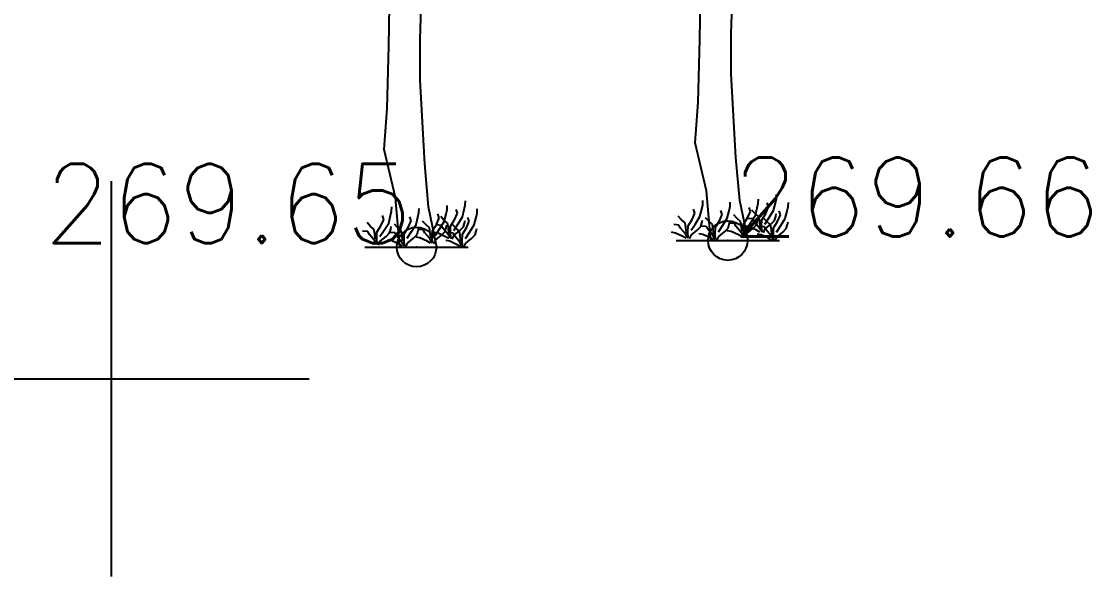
# Model space of a CAD drawing. Header units: millimetres. Extents: x 524954 to 526204, y 9523489 to 9524010.
# Drawn here: x 525098.86 to 525112.38, y 9523697.5 to 9523704.52 of the extents above; entities that cross this region are included whole.
import ezdxf
from ezdxf.enums import TextEntityAlignment as Align

# ---------------------------------------------------------------- set-up
doc = ezdxf.new("R2010")
doc.units = ezdxf.units.MM
doc.header["$PDMODE"] = 32
doc.header["$PDSIZE"] = 0.5
doc.linetypes.add('ACAD_ISO12W100', pattern=[21, 12, -3, 0, -3, 0, -3])
for name, color, linetype in [('Arbre', 34, 'ACAD_ISO12W100'), ('Carroyage(2)', 7, 'Continuous'), ('TopoAlt', 3, 'Continuous'), ('TOPOJIS', 7, 'Continuous')]:
    doc.layers.add(name, color=color, linetype=linetype)
doc.styles.add('Simplex 1.0', font='Simplex.shx', dxfattribs={"width": 0.99, "height": 1})

# ---------------------------------------------------------------- blocks, each defined once
blk = doc.blocks.new('TCPOINT M')
at = {"color": 0}
blk.add_point((0, 0), dxfattribs=at)
at = {"layer": 'TopoAlt', "style": 'Simplex 1.0', "width": 0.99}
blk.add_attdef('ALT', (0.15, 0.15), '', height=1, dxfattribs=at)
blk = doc.blocks.new('v088')
at = {"linetype": 'Continuous'}
for p, q in [((0.045, 2.625), (0.064, 3.179)), ((-0.352, 2.542), (-0.344, 3.046)), ((0.043, 2.109), (0.045, 2.625)), ((-0.373, 1.752), (-0.352, 2.542)), ((0.102, 1.053), (0.043, 2.109)), ((-0.412, 1.235), (-0.373, 1.752)), ((-0.268, 0.628), (-0.412, 1.235)), ((0.151, 0.506), (0.102, 1.053)), ((-0.213, 0), (-0.268, 0.628)), ((0.256, 0), (0.151, 0.506)), ((-0.654, 0), (0.654, 0))]:
    blk.add_line(p, q, dxfattribs=at)
at = {"color": 3, "linetype": 'Continuous'}
for p, q in [((0.615, 0.531), (0.618, 0.584)), ((-0.329, 0.397), (-0.317, 0.454)), ((-0.317, 0.454), (-0.315, 0.507)), ((0.017, 0.377), (0.029, 0.435)), ((0.029, 0.435), (0.031, 0.488)), ((0.286, 0.368), (0.269, 0.418)), ((0.349, 0.322), (0.373, 0.416)), ((0.373, 0.416), (0.385, 0.474)), ((0.385, 0.474), (0.387, 0.526)), ((0.481, 0.344), (0.517, 0.426)), ((0.517, 0.426), (0.5, 0.476)), ((0.579, 0.38), (0.603, 0.474)), ((0.603, 0.474), (0.615, 0.531)), ((0.752, 0.373), (0.765, 0.43)), ((0.765, 0.43), (0.767, 0.483)), ((-0.587, 0.264), (-0.627, 0.308)), ((-0.452, 0.267), (-0.416, 0.349)), ((-0.416, 0.349), (-0.433, 0.399)), ((-0.409, 0.214), (-0.353, 0.303)), ((-0.353, 0.303), (-0.329, 0.397)), ((-0.24, 0.245), (-0.281, 0.288)), ((-0.106, 0.248), (-0.07, 0.329)), ((-0.07, 0.329), (-0.087, 0.38)), ((-0.063, 0.195), (-0.007, 0.284)), ((-0.007, 0.284), (0.017, 0.377)), ((0.115, 0.284), (0.075, 0.327)), ((0.161, 0.243), (0.115, 0.284)), ((0.2, 0.207), (0.25, 0.286)), ((0.25, 0.286), (0.286, 0.368)), ((0.315, 0.274), (0.25, 0.279)), ((0.293, 0.233), (0.349, 0.322)), ((0.346, 0.341), (0.305, 0.385)), ((0.337, 0.236), (0.315, 0.274)), ((0.392, 0.301), (0.346, 0.341)), ((0.375, 0.245), (0.382, 0.279)), ((0.404, 0.243), (0.392, 0.301)), ((0.43, 0.264), (0.481, 0.344)), ((0.495, 0.24), (0.454, 0.284)), ((0.469, 0.209), (0.524, 0.291)), ((0.524, 0.291), (0.579, 0.38)), ((0.591, 0.255), (0.606, 0.303)), ((0.606, 0.303), (0.613, 0.337)), ((0.63, 0.243), (0.666, 0.325)), ((0.666, 0.325), (0.649, 0.375)), ((0.673, 0.19), (0.728, 0.279)), ((0.728, 0.279), (0.752, 0.373)), ((-0.618, 0.197), (-0.683, 0.202)), ((-0.596, 0.159), (-0.618, 0.197)), ((-0.536, 0.087), (-0.596, 0.159)), ((-0.541, 0.224), (-0.587, 0.264)), ((-0.529, 0.166), (-0.541, 0.224)), ((-0.524, 0.099), (-0.529, 0.166)), ((-0.505, 0.106), (-0.502, 0.188)), ((-0.502, 0.188), (-0.452, 0.267)), ((-0.464, 0.132), (-0.409, 0.214)), ((-0.387, 0.132), (-0.341, 0.178)), ((-0.341, 0.178), (-0.327, 0.226)), ((-0.272, 0.178), (-0.337, 0.183)), ((-0.327, 0.226), (-0.32, 0.26)), ((-0.25, 0.139), (-0.272, 0.178)), ((-0.19, 0.067), (-0.25, 0.139)), ((-0.195, 0.204), (-0.24, 0.245)), ((-0.183, 0.147), (-0.195, 0.204)), ((-0.178, 0.079), (-0.183, 0.147)), ((-0.159, 0.087), (-0.156, 0.168)), ((-0.156, 0.168), (-0.106, 0.248)), ((-0.118, 0.113), (-0.063, 0.195)), ((-0.041, 0.113), (0.005, 0.159)), ((0.005, 0.159), (0.019, 0.207)), ((0.019, 0.207), (0.026, 0.24)), ((0.084, 0.216), (0.019, 0.221)), ((0.106, 0.178), (0.084, 0.216)), ((0.166, 0.106), (0.106, 0.178)), ((0.173, 0.185), (0.161, 0.243)), ((0.178, 0.118), (0.173, 0.185)), ((0.197, 0.125), (0.2, 0.207)), ((0.272, 0.173), (0.221, 0.183)), ((0.238, 0.151), (0.293, 0.233)), ((0.243, 0.091), (0.315, 0.151)), ((0.365, 0.13), (0.272, 0.173)), ((0.315, 0.151), (0.361, 0.197)), ((0.397, 0.163), (0.337, 0.236)), ((0.361, 0.197), (0.375, 0.245)), ((0.433, 0.108), (0.397, 0.163)), ((0.464, 0.173), (0.399, 0.178)), ((0.409, 0.175), (0.404, 0.243)), ((0.428, 0.183), (0.43, 0.264)), ((0.433, 0.113), (0.428, 0.183)), ((0.45, 0.099), (0.474, 0.149)), ((0.486, 0.135), (0.464, 0.173)), ((0.474, 0.149), (0.546, 0.209)), ((0.541, 0.2), (0.495, 0.24)), ((0.553, 0.142), (0.541, 0.2)), ((0.546, 0.209), (0.591, 0.255)), ((0.558, 0.075), (0.553, 0.142)), ((0.577, 0.082), (0.579, 0.163)), ((0.579, 0.163), (0.63, 0.243)), ((0.618, 0.108), (0.673, 0.19)), ((0.695, 0.108), (0.74, 0.154)), ((0.74, 0.154), (0.755, 0.202)), ((0.755, 0.202), (0.762, 0.236)), ((-0.661, 0.096), (-0.712, 0.106)), ((-0.567, 0.053), (-0.661, 0.096)), ((-0.527, 0.031), (-0.567, 0.053)), ((-0.5, 0.031), (-0.536, 0.087)), ((-0.5, 0.036), (-0.505, 0.106)), ((-0.483, 0.022), (-0.459, 0.072)), ((-0.459, 0.072), (-0.387, 0.132)), ((-0.315, 0.077), (-0.365, 0.087)), ((-0.221, 0.034), (-0.315, 0.077)), ((-0.18, 0.012), (-0.221, 0.034)), ((-0.154, 0.012), (-0.19, 0.067)), ((-0.154, 0.017), (-0.159, 0.087)), ((-0.137, 0.002), (-0.113, 0.053)), ((-0.113, 0.053), (-0.041, 0.113)), ((0.041, 0.115), (-0.01, 0.125)), ((0.135, 0.072), (0.041, 0.115)), ((0.175, 0.05), (0.135, 0.072)), ((0.202, 0.05), (0.166, 0.106)), ((0.202, 0.055), (0.197, 0.125)), ((0.219, 0.041), (0.243, 0.091)), ((0.406, 0.108), (0.365, 0.13)), ((0.421, 0.072), (0.37, 0.082)), ((0.514, 0.029), (0.421, 0.072)), ((0.546, 0.063), (0.486, 0.135)), ((0.555, 0.007), (0.514, 0.029)), ((0.582, 0.007), (0.546, 0.063)), ((0.582, 0.012), (0.577, 0.082)), ((0.599, -0.002), (0.623, 0.048)), ((0.623, 0.048), (0.695, 0.108))]:
    blk.add_line(p, q, dxfattribs=at)

msp = doc.modelspace()

# ---------------------------------------------------------------- linework, layer by layer
at = {"layer": 'Carroyage(2)'}
for p, q in [((525100, 9523697.5), (525100, 9523702.5)), ((525097.5, 9523700), (525102.5, 9523700))]:
    msp.add_line(p, q, dxfattribs=at)

# ---------------------------------------------------------------- block references
at = {"layer": 'Arbre'}
for p in [(525103.859, 9523701.668), (525107.795, 9523701.749)]:
    msp.add_blockref('v088', p, dxfattribs=at)
at = {"layer": 'TOPOJIS'}
ref = msp.add_blockref('TCPOINT M', (525107.795, 9523701.749, 269.66), dxfattribs=at)
ref.add_attrib('ALT', '269.66', (525107.845, 9523701.799, 269.66), dxfattribs={"layer": 'TopoAlt', "height": 1, "style": 'Simplex 1.0', "width": 0.99})
ref = msp.add_blockref('TCPOINT M', (525103.859, 9523701.668, 269.65), dxfattribs=at)
ref.add_attrib('ALT', '269.65', dxfattribs={"layer": 'TopoAlt', "height": 1, "style": 'Simplex 1.0', "width": 0.99}).set_placement((525103.809, 9523701.718, 269.65), align=Align.RIGHT)

doc.saveas('drawing.dxf')
